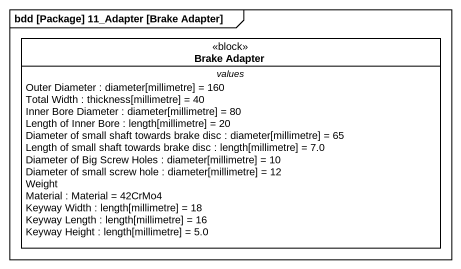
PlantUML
@startuml
mainframe bdd [Package] 11_Adapter [Brake Adapter]
hide circle
hide empty members
class "Brake Adapter" as Brake_Adapter <<block>> {
  -- values --
  Outer Diameter : diameter[millimetre] = 160
  Total Width : thickness[millimetre] = 40
  Inner Bore Diameter : diameter[millimetre] = 80
  Length of Inner Bore : length[millimetre] = 20
  Diameter of small shaft towards brake disc : diameter[millimetre] = 65
  Length of small shaft towards brake disc : length[millimetre] = 7.0
  Diameter of Big Screw Holes : diameter[millimetre] = 10
  Diameter of small screw hole : diameter[millimetre] = 12
  Weight
  Material : Material = 42CrMo4
  Keyway Width : length[millimetre] = 18
  Keyway Length : length[millimetre] = 16
  Keyway Height : length[millimetre] = 5.0
}
@enduml
